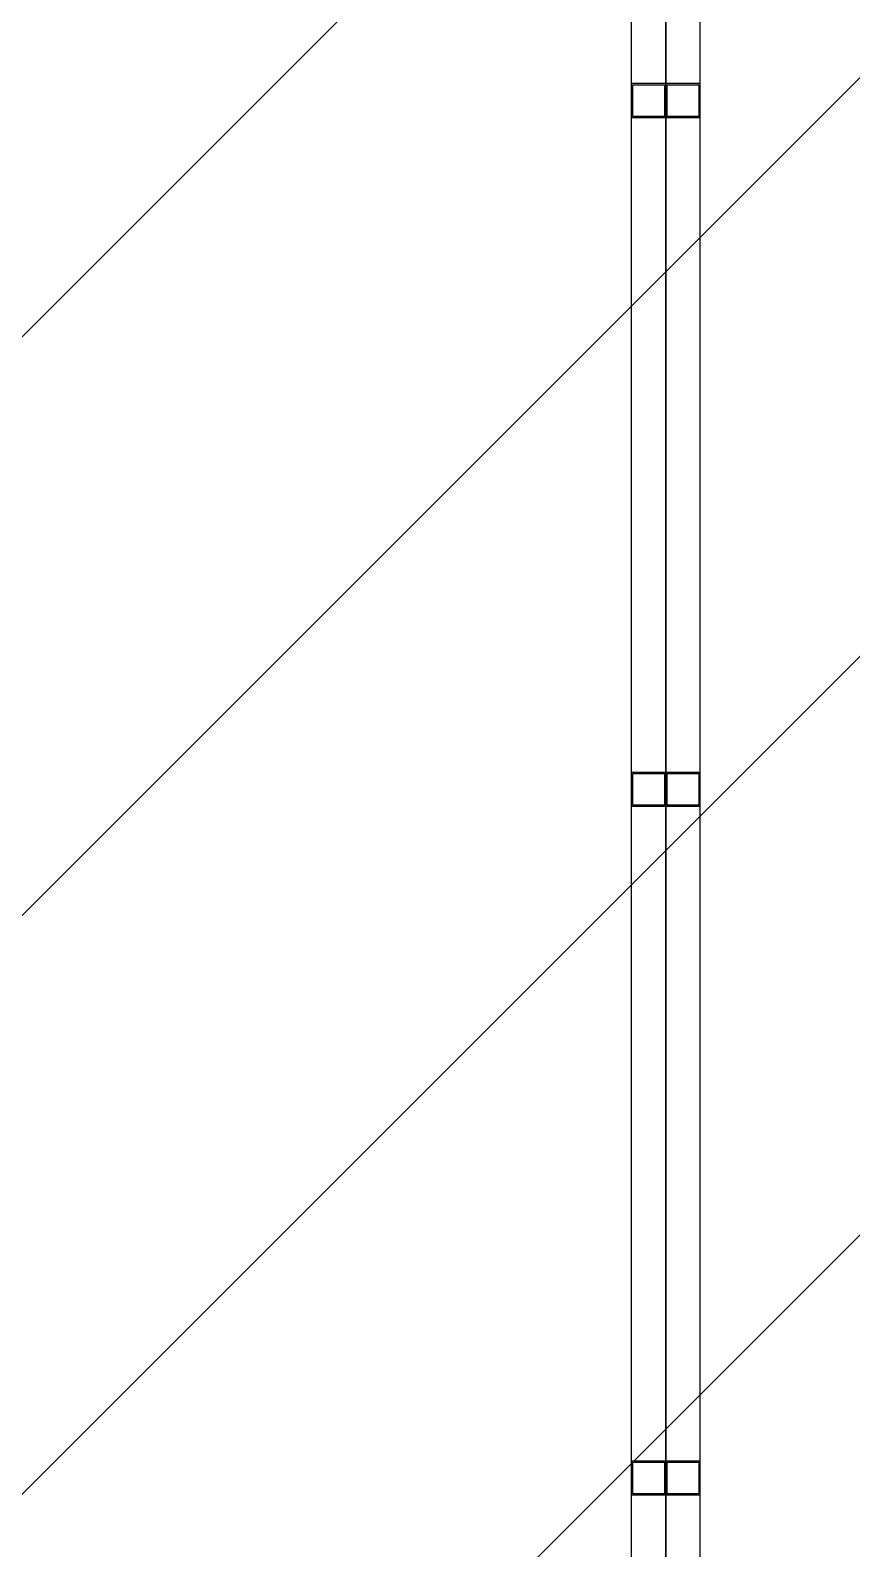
# Model space of a CAD drawing. Header units: millimetres. Extents: x 4133871 to 4440428, y -545651 to -495191.
# Drawn here: x 4277171.7 to 4277386.3, y -500201.5 to -499804.7 of the extents above; entities that cross this region are included whole.
import ezdxf

# ---------------------------------------------------------------- set-up
doc = ezdxf.new("R2010")
doc.units = ezdxf.units.MM
doc.header["$LTSCALE"] = 60
doc.layers.add('3', color=3, linetype='Continuous')

# ---------------------------------------------------------------- blocks, each defined once
blk = doc.blocks.new('KEY PLAN_NEW')
at = {"color": 253}
for p, q in [((-1226.86, -1135.5), (-1226.86, -1428.38)), ((-1220.86, -1428.38), (-1220.86, -1135.5)), ((-1226.86, -1190.44), (-1226.86, -1193.44)), ((-1226.86, -1190.44), (-1223.86, -1190.44)), ((-1226.74, -1193.32), (-1226.74, -1190.56)), ((-1226.74, -1190.56), (-1223.98, -1190.56)), ((-1223.98, -1190.56), (-1223.98, -1193.32)), ((-1223.98, -1190.56), (-1223.98, -1193.32)), ((-1223.86, -1193.44), (-1223.86, -1190.44)), ((-1223.86, -1190.44), (-1223.86, -1193.44)), ((-1223.86, -1190.44), (-1220.86, -1190.44)), ((-1223.74, -1193.32), (-1223.74, -1190.56)), ((-1223.74, -1190.56), (-1220.98, -1190.56)), ((-1220.98, -1190.56), (-1220.98, -1193.32)), ((-1220.98, -1190.56), (-1220.98, -1193.32)), ((-1220.86, -1193.44), (-1220.86, -1190.44)), ((-1223.86, -1193.44), (-1226.86, -1193.44)), ((-1223.98, -1193.32), (-1226.74, -1193.32)), ((-1220.86, -1193.44), (-1223.86, -1193.44)), ((-1220.98, -1193.32), (-1223.74, -1193.32)), ((-1226.86, -1250.44), (-1226.86, -1253.44)), ((-1226.86, -1250.44), (-1223.86, -1250.44)), ((-1226.74, -1253.32), (-1226.74, -1250.56)), ((-1226.74, -1250.56), (-1223.98, -1250.56)), ((-1223.98, -1250.56), (-1223.98, -1253.32)), ((-1223.98, -1250.56), (-1223.98, -1253.32)), ((-1223.86, -1253.44), (-1223.86, -1250.44)), ((-1223.86, -1250.44), (-1223.86, -1253.44)), ((-1223.86, -1250.44), (-1220.86, -1250.44)), ((-1223.74, -1253.32), (-1223.74, -1250.56)), ((-1223.74, -1250.56), (-1220.98, -1250.56)), ((-1220.98, -1250.56), (-1220.98, -1253.32)), ((-1220.98, -1250.56), (-1220.98, -1253.32)), ((-1220.86, -1253.44), (-1220.86, -1250.44)), ((-1223.86, -1253.44), (-1226.86, -1253.44)), ((-1223.98, -1253.32), (-1226.74, -1253.32)), ((-1220.86, -1253.44), (-1223.86, -1253.44)), ((-1220.98, -1253.32), (-1223.74, -1253.32)), ((-1226.86, -1310.44), (-1226.86, -1313.44)), ((-1226.86, -1310.44), (-1223.86, -1310.44)), ((-1226.74, -1313.32), (-1226.74, -1310.56)), ((-1226.74, -1310.56), (-1223.98, -1310.56)), ((-1223.98, -1310.56), (-1223.98, -1313.32)), ((-1223.98, -1310.56), (-1223.98, -1313.32)), ((-1223.86, -1313.44), (-1223.86, -1310.44)), ((-1223.86, -1310.44), (-1223.86, -1313.44)), ((-1223.86, -1310.44), (-1220.86, -1310.44)), ((-1223.74, -1313.32), (-1223.74, -1310.56)), ((-1223.74, -1310.56), (-1220.98, -1310.56)), ((-1220.98, -1310.56), (-1220.98, -1313.32)), ((-1220.98, -1310.56), (-1220.98, -1313.32)), ((-1220.86, -1313.44), (-1220.86, -1310.44)), ((-1223.98, -1313.32), (-1226.74, -1313.32)), ((-1220.98, -1313.32), (-1223.74, -1313.32)), ((-1223.86, -1313.44), (-1226.86, -1313.44)), ((-1220.86, -1313.44), (-1223.86, -1313.44))]:
    blk.add_line(p, q, dxfattribs=at)
for points in [[(-1283.86, -1131.94), (-1223.86, -1131.94), (-1223.86, -1431.94), (-1283.86, -1431.94)], [(-1223.86, -1131.94), (-1163.86, -1131.94), (-1163.86, -1431.94), (-1223.86, -1431.94)]]:
    blk.add_lwpolyline(points, close=True, dxfattribs=at)

msp = doc.modelspace()

# ---------------------------------------------------------------- hatches: boundary and pattern name
at = {"layer": '3'}
h = msp.add_hatch(dxfattribs=at)
h.set_pattern_fill('ANSI31', color=256, scale=855.36)
h.set_pattern_definition([(45, (64725.06, -107751.94), (-75.603857, 75.603857), [])])
h.paths.add_polyline_path([(4276337.71, -500083.05), (4276517.71, -500083.05), (4276517.71, -499723.05), (4277057.71, -499723.05), (4277057.71, -499543.05), (4278157.71, -499543.05), (4278157.71, -499665.45), (4278998.07, -499665.45), (4278998.07, -500263.05), (4279057.71, -500263.05), (4279057.71, -501723.05), (4277806.71, -501723.05), (4277806.71, -501727.55), (4277797.71, -501727.55), (4277797.71, -501903.05), (4277237.71, -501903.05), (4277237.71, -501543.05), (4276877.71, -501543.05), (4276877.71, -501183.05), (4276517.71, -501183.05), (4276517.71, -500823.05), (4275977.71, -500823.05), (4275977.71, -500443.05), (4276337.71, -500443.05)])

# ---------------------------------------------------------------- block references
at = {"xscale": 3, "yscale": 3, "zscale": 3}
msp.add_blockref('KEY PLAN_NEW', (4281009.3, -496247.22), dxfattribs=at)

doc.saveas('drawing.dxf')
